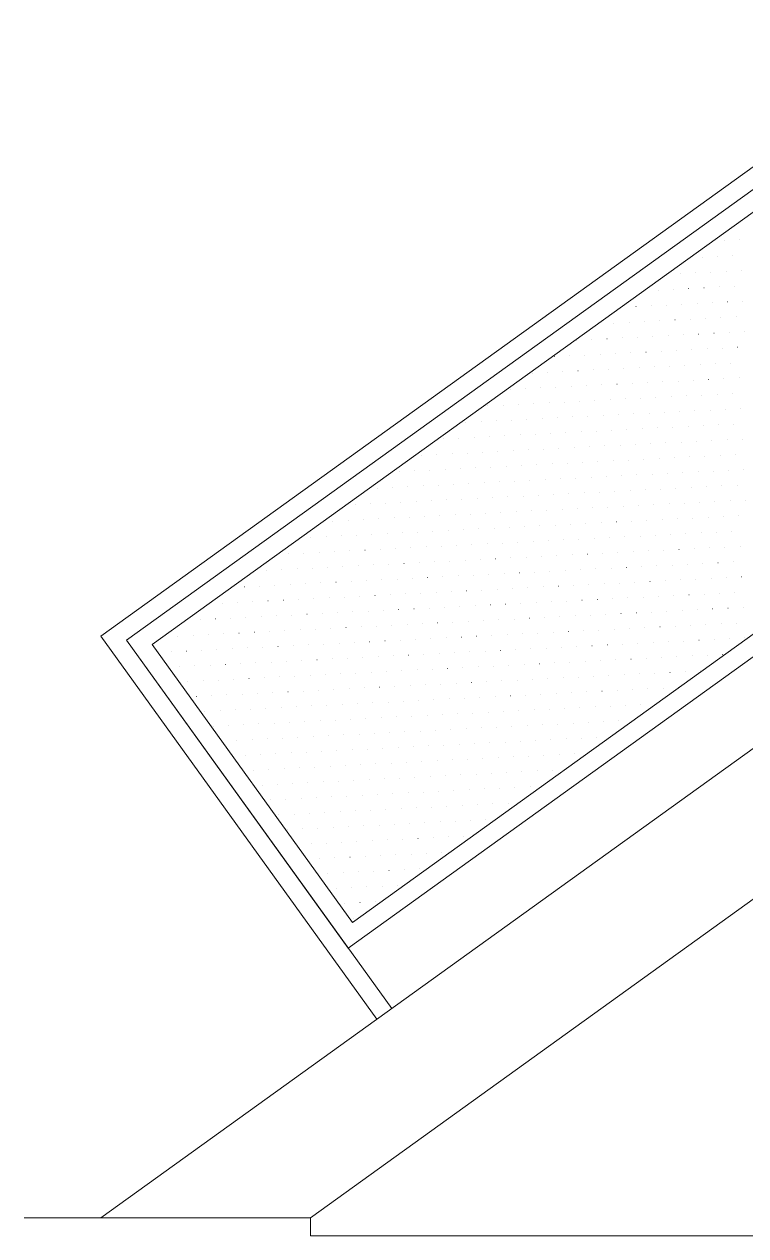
# Model space of a CAD drawing. Header units: centimetres. Extents: x -16179 to 12840, y -10704 to 3856.
# Drawn here: x 8259.9 to 8377.8, y -5198.5 to -5000.4 of the extents above; entities that cross this region are included whole.
import ezdxf

# ---------------------------------------------------------------- set-up
doc = ezdxf.new("R2010")
doc.units = ezdxf.units.CM
doc.header["$MEASUREMENT"] = 0
doc.layers.add('AA - pareti sezionate_Num_Penna__7_Num_Penna__7_Num_Penna__7_Num_Penna__7_Num_Penna__7_Num_Penna__7_Num_Penna__7_Num_Penna__7_Num_Penna__7_Num_Penna__7', color=7, linetype='Continuous', lineweight=18)
doc.layers.add('AA- arredo_Num_Penna__8_Num_Penna__8_Num_Penna__8_Num_Penna__8_Num_Penna__8_Num_Penna__8_Num_Penna__8_Num_Penna__8_Num_Penna__8_Num_Penna__8', color=8, linetype='Continuous', lineweight=18)

msp = doc.modelspace()

# ---------------------------------------------------------------- linework, layer by layer
at = {"layer": 'AA - pareti sezionate_Num_Penna__7_Num_Penna__7_Num_Penna__7_Num_Penna__7_Num_Penna__7_Num_Penna__7_Num_Penna__7_Num_Penna__7_Num_Penna__7_Num_Penna__7', "color": 7, "linetype": 'Continuous', "lineweight": 18}
for p, q in [((8306.69, -5195.55), (8259.92, -5195.55)), ((8306.69, -5195.55), (8306.69, -5198.48)), ((8306.69, -5198.48), (9575.28, -5198.48))]:
    msp.add_line(p, q, dxfattribs=at)
at = {"layer": 'AA- arredo_Num_Penna__8_Num_Penna__8_Num_Penna__8_Num_Penna__8_Num_Penna__8_Num_Penna__8_Num_Penna__8_Num_Penna__8_Num_Penna__8_Num_Penna__8', "color": 8, "linetype": 'Continuous', "lineweight": 18}
for p, q in [((8622.46, -4943.55), (8272.46, -5195.55)), ((8490.46, -4943.55), (8272.46, -5100.45)), ((8495.59, -4943.55), (8276.64, -5101.13)), ((8622.46, -4968.2), (8306.69, -5195.55)), ((8416.53, -5000.45), (8276.64, -5101.13)), ((8415.85, -5004.64), (8280.83, -5101.81)), ((8374.35, -5035.84), (8374.36, -5035.84)), ((8376.85, -5035.71), (8376.86, -5035.71)), ((8370.74, -5038.53), (8370.74, -5038.53)), ((8373.23, -5038.4), (8373.24, -5038.4)), ((8375.73, -5038.27), (8375.73, -5038.27)), ((8367.12, -5041.22), (8367.12, -5041.22)), ((8369.62, -5041.09), (8369.62, -5041.09)), ((8372.11, -5040.96), (8372.12, -5040.96)), ((8374.61, -5040.83), (8374.61, -5040.83)), ((8377.11, -5040.71), (8377.11, -5040.71)), ((8363.5, -5043.9), (8363.51, -5043.9)), ((8366, -5043.78), (8366, -5043.78)), ((8368.49, -5043.65), (8368.5, -5043.65)), ((8370.99, -5043.52), (8371, -5043.52)), ((8373.49, -5043.39), (8373.49, -5043.39)), ((8375.98, -5043.27), (8375.99, -5043.27)), ((8369.87, -5046.08), (8369.87, -5046.08)), ((8372.37, -5045.96), (8372.37, -5045.96)), ((8374.86, -5045.83), (8374.87, -5045.83)), ((8377.36, -5045.7), (8377.36, -5045.7)), ((8357.39, -5046.72), (8357.39, -5046.72)), ((8359.88, -5046.59), (8359.89, -5046.59)), ((8362.38, -5046.46), (8362.38, -5046.46)), ((8364.88, -5046.34), (8364.88, -5046.34)), ((8367.37, -5046.21), (8367.38, -5046.21)), ((8313.54, -5147.27), (8448.56, -5050.09)), ((8353.77, -5049.41), (8353.77, -5049.41)), ((8356.26, -5049.28), (8356.27, -5049.28)), ((8358.76, -5049.15), (8358.77, -5049.15)), ((8361.26, -5049.02), (8361.26, -5049.02)), ((8363.76, -5048.9), (8363.76, -5048.9)), ((8366.25, -5048.77), (8366.26, -5048.77)), ((8368.75, -5048.64), (8368.75, -5048.64)), ((8371.25, -5048.52), (8371.25, -5048.52)), ((8373.74, -5048.39), (8373.75, -5048.39)), ((8376.24, -5048.26), (8376.24, -5048.26)), ((8312.86, -5151.45), (8452.75, -5050.78)), ((8350.15, -5052.09), (8350.16, -5052.09)), ((8352.65, -5051.97), (8352.65, -5051.97)), ((8355.14, -5051.84), (8355.15, -5051.84)), ((8357.64, -5051.71), (8357.65, -5051.71)), ((8360.14, -5051.58), (8360.14, -5051.58)), ((8362.63, -5051.46), (8362.64, -5051.46)), ((8365.13, -5051.33), (8365.14, -5051.33)), ((8367.63, -5051.2), (8367.63, -5051.2)), ((8370.12, -5051.08), (8370.13, -5051.08)), ((8372.62, -5050.95), (8372.63, -5050.95)), ((8375.12, -5050.82), (8375.12, -5050.82)), ((8377.61, -5050.69), (8377.62, -5050.69)), ((8361.51, -5054.02), (8361.52, -5054.02)), ((8364.01, -5053.89), (8364.01, -5053.89)), ((8366.51, -5053.76), (8366.51, -5053.76)), ((8369, -5053.64), (8369.01, -5053.64)), ((8371.5, -5053.51), (8371.5, -5053.51)), ((8374, -5053.38), (8374, -5053.38)), ((8376.49, -5053.25), (8376.5, -5053.25)), ((8346.53, -5054.78), (8346.54, -5054.78)), ((8349.03, -5054.65), (8349.03, -5054.65)), ((8351.53, -5054.53), (8351.53, -5054.53)), ((8354.02, -5054.4), (8354.03, -5054.4)), ((8356.52, -5054.27), (8356.52, -5054.27)), ((8359.02, -5054.15), (8359.02, -5054.15)), ((8370.38, -5056.07), (8370.38, -5056.07)), ((8372.88, -5055.94), (8372.88, -5055.94)), ((8375.37, -5055.82), (8375.38, -5055.82)), ((8342.91, -5057.47), (8342.92, -5057.47)), ((8345.41, -5057.34), (8345.42, -5057.34)), ((8347.91, -5057.21), (8347.91, -5057.21)), ((8350.4, -5057.09), (8350.41, -5057.09)), ((8352.9, -5056.96), (8352.91, -5056.96)), ((8355.4, -5056.83), (8355.4, -5056.83)), ((8357.89, -5056.71), (8357.9, -5056.71)), ((8360.39, -5056.58), (8360.4, -5056.58)), ((8362.89, -5056.45), (8362.89, -5056.45)), ((8365.39, -5056.32), (8365.39, -5056.32)), ((8367.88, -5056.2), (8367.89, -5056.2)), ((8341.79, -5060.03), (8341.8, -5060.03)), ((8344.29, -5059.9), (8344.29, -5059.9)), ((8346.79, -5059.77), (8346.79, -5059.77)), ((8349.28, -5059.65), (8349.29, -5059.65)), ((8351.78, -5059.52), (8351.79, -5059.52)), ((8354.28, -5059.39), (8354.28, -5059.39)), ((8356.77, -5059.27), (8356.78, -5059.27)), ((8359.27, -5059.14), (8359.28, -5059.14)), ((8361.77, -5059.01), (8361.77, -5059.01)), ((8364.26, -5058.88), (8364.27, -5058.88)), ((8366.76, -5058.76), (8366.77, -5058.76)), ((8369.26, -5058.63), (8369.26, -5058.63)), ((8371.75, -5058.5), (8371.76, -5058.5)), ((8374.25, -5058.38), (8374.26, -5058.38)), ((8376.75, -5058.25), (8376.75, -5058.25)), ((8339.3, -5060.16), (8339.3, -5060.16)), ((8353.16, -5061.95), (8353.16, -5061.95)), ((8355.65, -5061.83), (8355.66, -5061.83)), ((8358.15, -5061.7), (8358.15, -5061.7)), ((8360.65, -5061.57), (8360.65, -5061.57)), ((8363.14, -5061.44), (8363.15, -5061.44)), ((8365.64, -5061.32), (8365.64, -5061.32)), ((8368.14, -5061.19), (8368.14, -5061.19)), ((8370.63, -5061.06), (8370.64, -5061.06)), ((8373.13, -5060.94), (8373.13, -5060.94)), ((8375.63, -5060.81), (8375.63, -5060.81)), ((8335.68, -5062.84), (8335.68, -5062.84)), ((8338.18, -5062.72), (8338.18, -5062.72)), ((8340.67, -5062.59), (8340.68, -5062.59)), ((8343.17, -5062.46), (8343.17, -5062.46)), ((8345.67, -5062.34), (8345.67, -5062.34)), ((8348.16, -5062.21), (8348.17, -5062.21)), ((8350.66, -5062.08), (8350.66, -5062.08)), ((8364.52, -5063.88), (8364.52, -5063.88)), ((8367.02, -5063.75), (8367.02, -5063.75)), ((8369.51, -5063.62), (8369.52, -5063.62)), ((8372.01, -5063.5), (8372.01, -5063.5)), ((8374.51, -5063.37), (8374.51, -5063.37)), ((8377, -5063.24), (8377.01, -5063.24)), ((8332.06, -5065.53), (8332.07, -5065.53)), ((8334.56, -5065.4), (8334.56, -5065.4)), ((8337.05, -5065.28), (8337.06, -5065.28)), ((8339.55, -5065.15), (8339.56, -5065.15)), ((8342.05, -5065.02), (8342.05, -5065.02)), ((8344.54, -5064.9), (8344.55, -5064.9)), ((8347.04, -5064.77), (8347.05, -5064.77)), ((8349.54, -5064.64), (8349.54, -5064.64)), ((8352.03, -5064.51), (8352.04, -5064.51)), ((8354.53, -5064.39), (8354.54, -5064.39)), ((8357.03, -5064.26), (8357.03, -5064.26)), ((8359.52, -5064.13), (8359.53, -5064.13)), ((8362.02, -5064.01), (8362.03, -5064.01)), ((8373.38, -5065.93), (8373.39, -5065.93)), ((8375.88, -5065.8), (8375.89, -5065.8)), ((8335.93, -5067.84), (8335.94, -5067.84)), ((8338.43, -5067.71), (8338.43, -5067.71)), ((8340.93, -5067.58), (8340.93, -5067.58)), ((8343.42, -5067.46), (8343.43, -5067.46)), ((8345.92, -5067.33), (8345.92, -5067.33)), ((8348.42, -5067.2), (8348.42, -5067.2)), ((8350.91, -5067.07), (8350.92, -5067.07)), ((8353.41, -5066.95), (8353.42, -5066.95)), ((8355.91, -5066.82), (8355.91, -5066.82)), ((8358.4, -5066.69), (8358.41, -5066.69)), ((8360.9, -5066.57), (8360.91, -5066.57)), ((8363.4, -5066.44), (8363.4, -5066.44)), ((8365.89, -5066.31), (8365.9, -5066.31)), ((8368.39, -5066.18), (8368.4, -5066.18)), ((8370.89, -5066.06), (8370.89, -5066.06)), ((8328.44, -5068.22), (8328.45, -5068.22)), ((8330.94, -5068.09), (8330.94, -5068.09)), ((8333.44, -5067.96), (8333.44, -5067.96)), ((8344.8, -5069.89), (8344.8, -5069.89)), ((8347.3, -5069.76), (8347.3, -5069.76)), ((8349.79, -5069.63), (8349.8, -5069.63)), ((8352.29, -5069.51), (8352.29, -5069.51)), ((8354.79, -5069.38), (8354.79, -5069.38)), ((8357.28, -5069.25), (8357.29, -5069.25)), ((8359.78, -5069.13), (8359.78, -5069.13)), ((8362.28, -5069), (8362.28, -5069)), ((8364.77, -5068.87), (8364.78, -5068.87)), ((8367.27, -5068.74), (8367.27, -5068.74)), ((8369.77, -5068.62), (8369.77, -5068.62)), ((8372.26, -5068.49), (8372.27, -5068.49)), ((8374.76, -5068.36), (8374.76, -5068.36)), ((8377.26, -5068.24), (8377.26, -5068.24)), ((8324.82, -5070.91), (8324.83, -5070.91)), ((8327.32, -5070.78), (8327.33, -5070.78)), ((8329.82, -5070.65), (8329.82, -5070.65)), ((8332.31, -5070.53), (8332.32, -5070.53)), ((8334.81, -5070.4), (8334.82, -5070.4)), ((8337.31, -5070.27), (8337.31, -5070.27)), ((8339.81, -5070.14), (8339.81, -5070.14)), ((8342.3, -5070.02), (8342.31, -5070.02)), ((8356.16, -5071.81), (8356.17, -5071.81)), ((8358.66, -5071.69), (8358.66, -5071.69)), ((8361.15, -5071.56), (8361.16, -5071.56)), ((8363.65, -5071.43), (8363.66, -5071.43)), ((8366.15, -5071.3), (8366.15, -5071.3)), ((8368.65, -5071.18), (8368.65, -5071.18)), ((8371.14, -5071.05), (8371.15, -5071.05)), ((8373.64, -5070.92), (8373.64, -5070.92)), ((8376.14, -5070.8), (8376.14, -5070.8)), ((8321.21, -5073.59), (8321.21, -5073.59)), ((8323.7, -5073.47), (8323.71, -5073.47)), ((8326.2, -5073.34), (8326.21, -5073.34)), ((8328.7, -5073.21), (8328.7, -5073.21)), ((8331.19, -5073.09), (8331.2, -5073.09)), ((8333.69, -5072.96), (8333.7, -5072.96)), ((8336.19, -5072.83), (8336.19, -5072.83)), ((8338.68, -5072.7), (8338.69, -5072.7)), ((8341.18, -5072.58), (8341.19, -5072.58)), ((8343.68, -5072.45), (8343.68, -5072.45)), ((8346.17, -5072.32), (8346.18, -5072.32)), ((8348.67, -5072.2), (8348.68, -5072.2)), ((8351.17, -5072.07), (8351.17, -5072.07)), ((8353.66, -5071.94), (8353.67, -5071.94)), ((8365.03, -5073.86), (8365.03, -5073.86)), ((8367.52, -5073.74), (8367.53, -5073.74)), ((8370.02, -5073.61), (8370.03, -5073.61)), ((8372.52, -5073.48), (8372.52, -5073.48)), ((8375.01, -5073.36), (8375.02, -5073.36)), ((8377.51, -5073.23), (8377.52, -5073.23)), ((8327.58, -5075.77), (8327.58, -5075.77)), ((8330.07, -5075.65), (8330.08, -5075.65)), ((8332.57, -5075.52), (8332.57, -5075.52)), ((8335.07, -5075.39), (8335.07, -5075.39)), ((8337.56, -5075.26), (8337.57, -5075.26)), ((8340.06, -5075.14), (8340.06, -5075.14)), ((8342.56, -5075.01), (8342.56, -5075.01)), ((8345.05, -5074.88), (8345.06, -5074.88)), ((8347.55, -5074.76), (8347.55, -5074.76)), ((8350.05, -5074.63), (8350.05, -5074.63)), ((8352.54, -5074.5), (8352.55, -5074.5)), ((8355.04, -5074.37), (8355.05, -5074.37)), ((8357.54, -5074.25), (8357.54, -5074.25)), ((8360.03, -5074.12), (8360.04, -5074.12)), ((8362.53, -5073.99), (8362.54, -5073.99)), ((8376.39, -5075.79), (8376.39, -5075.79)), ((8317.59, -5076.28), (8317.59, -5076.28)), ((8320.09, -5076.15), (8320.09, -5076.15)), ((8322.58, -5076.03), (8322.59, -5076.03)), ((8325.08, -5075.9), (8325.08, -5075.9)), ((8336.44, -5077.82), (8336.45, -5077.82)), ((8338.94, -5077.7), (8338.94, -5077.7)), ((8341.44, -5077.57), (8341.44, -5077.57)), ((8343.93, -5077.44), (8343.94, -5077.44)), ((8346.43, -5077.32), (8346.43, -5077.32)), ((8348.93, -5077.19), (8348.93, -5077.19)), ((8351.42, -5077.06), (8351.43, -5077.06)), ((8353.92, -5076.93), (8353.92, -5076.93)), ((8356.42, -5076.81), (8356.42, -5076.81)), ((8358.91, -5076.68), (8358.92, -5076.68)), ((8361.41, -5076.55), (8361.41, -5076.55)), ((8363.91, -5076.43), (8363.91, -5076.43)), ((8366.4, -5076.3), (8366.41, -5076.3)), ((8368.9, -5076.17), (8368.9, -5076.17)), ((8371.4, -5076.04), (8371.4, -5076.04)), ((8373.89, -5075.92), (8373.9, -5075.92)), ((8313.97, -5078.97), (8313.98, -5078.97)), ((8316.47, -5078.84), (8316.47, -5078.84)), ((8318.96, -5078.72), (8318.97, -5078.72)), ((8321.46, -5078.59), (8321.47, -5078.59)), ((8323.96, -5078.46), (8323.96, -5078.46)), ((8326.45, -5078.33), (8326.46, -5078.33)), ((8328.95, -5078.21), (8328.96, -5078.21)), ((8331.45, -5078.08), (8331.45, -5078.08)), ((8333.94, -5077.95), (8333.95, -5077.95)), ((8347.8, -5079.75), (8347.81, -5079.75)), ((8350.3, -5079.62), (8350.31, -5079.62)), ((8352.8, -5079.49), (8352.8, -5079.49)), ((8355.29, -5079.37), (8355.3, -5079.37)), ((8357.79, -5079.24), (8357.8, -5079.24)), ((8360.29, -5079.11), (8360.29, -5079.11)), ((8362.78, -5078.99), (8362.79, -5078.99)), ((8365.28, -5078.86), (8365.29, -5078.86)), ((8367.78, -5078.73), (8367.78, -5078.73)), ((8370.28, -5078.6), (8370.28, -5078.6)), ((8372.77, -5078.48), (8372.78, -5078.48)), ((8375.27, -5078.35), (8375.27, -5078.35)), ((8377.77, -5078.22), (8377.77, -5078.22)), ((8310.35, -5081.66), (8310.36, -5081.66)), ((8312.85, -5081.53), (8312.85, -5081.53)), ((8315.35, -5081.4), (8315.35, -5081.4)), ((8317.84, -5081.28), (8317.85, -5081.28)), ((8320.34, -5081.15), (8320.34, -5081.15)), ((8322.84, -5081.02), (8322.84, -5081.02)), ((8325.33, -5080.89), (8325.34, -5080.89)), ((8327.83, -5080.77), (8327.84, -5080.77)), ((8330.33, -5080.64), (8330.33, -5080.64)), ((8332.82, -5080.51), (8332.83, -5080.51)), ((8335.32, -5080.39), (8335.33, -5080.39)), ((8337.82, -5080.26), (8337.82, -5080.26)), ((8340.31, -5080.13), (8340.32, -5080.13)), ((8342.81, -5080), (8342.82, -5080)), ((8345.31, -5079.88), (8345.31, -5079.88)), ((8356.67, -5081.8), (8356.68, -5081.8)), ((8359.17, -5081.67), (8359.17, -5081.67)), ((8361.66, -5081.55), (8361.67, -5081.55)), ((8364.16, -5081.42), (8364.17, -5081.42)), ((8366.66, -5081.29), (8366.66, -5081.29)), ((8369.15, -5081.16), (8369.16, -5081.16)), ((8371.65, -5081.04), (8371.66, -5081.04)), ((8374.15, -5080.91), (8374.15, -5080.91)), ((8376.64, -5080.78), (8376.65, -5080.78)), ((8319.22, -5083.71), (8319.22, -5083.71)), ((8321.72, -5083.58), (8321.72, -5083.58)), ((8324.21, -5083.45), (8324.22, -5083.45)), ((8326.71, -5083.33), (8326.71, -5083.33)), ((8329.21, -5083.2), (8329.21, -5083.2)), ((8331.7, -5083.07), (8331.71, -5083.07)), ((8334.2, -5082.95), (8334.2, -5082.95)), ((8336.7, -5082.82), (8336.7, -5082.82)), ((8339.19, -5082.69), (8339.2, -5082.69)), ((8341.69, -5082.56), (8341.69, -5082.56)), ((8344.19, -5082.44), (8344.19, -5082.44)), ((8346.68, -5082.31), (8346.69, -5082.31)), ((8349.18, -5082.18), (8349.18, -5082.18)), ((8351.68, -5082.05), (8351.68, -5082.05)), ((8354.17, -5081.93), (8354.18, -5081.93)), ((8368.03, -5083.72), (8368.04, -5083.72)), ((8370.53, -5083.6), (8370.53, -5083.6)), ((8373.03, -5083.47), (8373.03, -5083.47)), ((8375.52, -5083.34), (8375.53, -5083.34)), ((8306.74, -5084.34), (8306.74, -5084.34)), ((8309.23, -5084.22), (8309.24, -5084.22)), ((8311.73, -5084.09), (8311.73, -5084.09)), ((8314.23, -5083.96), (8314.23, -5083.96)), ((8316.72, -5083.84), (8316.73, -5083.84)), ((8328.08, -5085.76), (8328.09, -5085.76)), ((8330.58, -5085.63), (8330.59, -5085.63)), ((8333.08, -5085.51), (8333.08, -5085.51)), ((8335.57, -5085.38), (8335.58, -5085.38)), ((8338.07, -5085.25), (8338.08, -5085.25)), ((8340.57, -5085.12), (8340.57, -5085.12)), ((8343.07, -5085), (8343.07, -5085)), ((8345.56, -5084.87), (8345.57, -5084.87)), ((8348.06, -5084.74), (8348.06, -5084.74)), ((8350.56, -5084.62), (8350.56, -5084.62)), ((8353.05, -5084.49), (8353.06, -5084.49)), ((8355.55, -5084.36), (8355.55, -5084.36)), ((8358.05, -5084.23), (8358.05, -5084.23)), ((8360.54, -5084.11), (8360.55, -5084.11)), ((8363.04, -5083.98), (8363.04, -5083.98)), ((8365.54, -5083.85), (8365.54, -5083.85)), ((8376.9, -5085.78), (8376.9, -5085.78)), ((8303.12, -5087.03), (8303.12, -5087.03)), ((8305.61, -5086.91), (8305.62, -5086.91)), ((8308.11, -5086.78), (8308.12, -5086.78)), ((8310.61, -5086.65), (8310.61, -5086.65)), ((8313.1, -5086.52), (8313.11, -5086.52)), ((8315.6, -5086.4), (8315.61, -5086.4)), ((8318.1, -5086.27), (8318.1, -5086.27)), ((8320.59, -5086.14), (8320.6, -5086.14)), ((8323.09, -5086.01), (8323.1, -5086.01)), ((8325.59, -5085.89), (8325.59, -5085.89)), ((8339.45, -5087.68), (8339.45, -5087.68)), ((8341.94, -5087.56), (8341.95, -5087.56)), ((8344.44, -5087.43), (8344.45, -5087.43)), ((8346.94, -5087.3), (8346.94, -5087.3)), ((8349.43, -5087.18), (8349.44, -5087.18)), ((8351.93, -5087.05), (8351.94, -5087.05)), ((8354.43, -5086.92), (8354.43, -5086.92)), ((8356.92, -5086.79), (8356.93, -5086.79)), ((8359.42, -5086.67), (8359.43, -5086.67)), ((8361.92, -5086.54), (8361.92, -5086.54)), ((8364.41, -5086.41), (8364.42, -5086.41)), ((8366.91, -5086.29), (8366.92, -5086.29)), ((8369.41, -5086.16), (8369.41, -5086.16)), ((8371.91, -5086.03), (8371.91, -5086.03)), ((8374.4, -5085.9), (8374.41, -5085.9)), ((8299.5, -5089.72), (8299.5, -5089.72)), ((8302, -5089.59), (8302, -5089.59)), ((8304.49, -5089.47), (8304.5, -5089.47)), ((8306.99, -5089.34), (8306.99, -5089.34)), ((8309.49, -5089.21), (8309.49, -5089.21)), ((8311.98, -5089.08), (8311.99, -5089.08)), ((8314.48, -5088.96), (8314.48, -5088.96)), ((8316.98, -5088.83), (8316.98, -5088.83)), ((8319.47, -5088.7), (8319.48, -5088.7)), ((8321.97, -5088.58), (8321.98, -5088.58)), ((8324.47, -5088.45), (8324.47, -5088.45)), ((8326.96, -5088.32), (8326.97, -5088.32)), ((8329.46, -5088.19), (8329.47, -5088.19)), ((8331.96, -5088.07), (8331.96, -5088.07)), ((8334.45, -5087.94), (8334.46, -5087.94)), ((8336.95, -5087.81), (8336.96, -5087.81)), ((8348.31, -5089.74), (8348.32, -5089.74)), ((8350.81, -5089.61), (8350.82, -5089.61)), ((8353.31, -5089.48), (8353.31, -5089.48)), ((8355.8, -5089.35), (8355.81, -5089.35)), ((8358.3, -5089.23), (8358.31, -5089.23)), ((8360.8, -5089.1), (8360.8, -5089.1)), ((8363.29, -5088.97), (8363.3, -5088.97)), ((8365.79, -5088.85), (8365.8, -5088.85)), ((8368.29, -5088.72), (8368.29, -5088.72)), ((8370.78, -5088.59), (8370.79, -5088.59)), ((8373.28, -5088.46), (8373.29, -5088.46)), ((8375.78, -5088.34), (8375.78, -5088.34)), ((8310.86, -5091.64), (8310.87, -5091.64)), ((8313.36, -5091.52), (8313.36, -5091.52)), ((8315.86, -5091.39), (8315.86, -5091.39)), ((8318.35, -5091.26), (8318.36, -5091.26)), ((8320.85, -5091.14), (8320.85, -5091.14)), ((8323.35, -5091.01), (8323.35, -5091.01)), ((8325.84, -5090.88), (8325.85, -5090.88)), ((8328.34, -5090.75), (8328.34, -5090.75)), ((8330.84, -5090.63), (8330.84, -5090.63)), ((8333.33, -5090.5), (8333.34, -5090.5)), ((8335.83, -5090.37), (8335.83, -5090.37)), ((8338.33, -5090.24), (8338.33, -5090.24)), ((8340.82, -5090.12), (8340.83, -5090.12)), ((8343.32, -5089.99), (8343.32, -5089.99)), ((8345.82, -5089.86), (8345.82, -5089.86)), ((8359.68, -5091.66), (8359.68, -5091.66)), ((8362.17, -5091.53), (8362.18, -5091.53)), ((8364.67, -5091.41), (8364.67, -5091.41)), ((8367.17, -5091.28), (8367.17, -5091.28)), ((8369.66, -5091.15), (8369.67, -5091.15)), ((8372.16, -5091.02), (8372.16, -5091.02)), ((8374.66, -5090.9), (8374.66, -5090.9)), ((8377.15, -5090.77), (8377.16, -5090.77)), ((8295.88, -5092.41), (8295.89, -5092.41)), ((8298.38, -5092.28), (8298.38, -5092.28)), ((8300.87, -5092.15), (8300.88, -5092.15)), ((8303.37, -5092.03), (8303.38, -5092.03)), ((8305.87, -5091.9), (8305.87, -5091.9)), ((8308.37, -5091.77), (8308.37, -5091.77)), ((8319.73, -5093.7), (8319.73, -5093.7)), ((8322.22, -5093.57), (8322.23, -5093.57)), ((8324.72, -5093.44), (8324.73, -5093.44)), ((8327.22, -5093.31), (8327.22, -5093.31)), ((8329.71, -5093.19), (8329.72, -5093.19)), ((8332.21, -5093.06), (8332.22, -5093.06)), ((8334.71, -5092.93), (8334.71, -5092.93)), ((8337.21, -5092.81), (8337.21, -5092.81)), ((8339.7, -5092.68), (8339.71, -5092.68)), ((8342.2, -5092.55), (8342.2, -5092.55)), ((8344.7, -5092.42), (8344.7, -5092.42)), ((8347.19, -5092.3), (8347.2, -5092.3)), ((8349.69, -5092.17), (8349.69, -5092.17)), ((8352.19, -5092.04), (8352.19, -5092.04)), ((8354.68, -5091.91), (8354.69, -5091.91)), ((8357.18, -5091.79), (8357.18, -5091.79)), ((8371.04, -5093.58), (8371.04, -5093.58)), ((8373.54, -5093.46), (8373.54, -5093.46)), ((8376.03, -5093.33), (8376.04, -5093.33)), ((8292.26, -5095.1), (8292.27, -5095.1)), ((8294.76, -5094.97), (8294.77, -5094.97)), ((8297.26, -5094.84), (8297.26, -5094.84)), ((8299.75, -5094.71), (8299.76, -5094.71)), ((8302.25, -5094.59), (8302.26, -5094.59)), ((8304.75, -5094.46), (8304.75, -5094.46)), ((8307.24, -5094.33), (8307.25, -5094.33)), ((8309.74, -5094.2), (8309.75, -5094.2)), ((8312.24, -5094.08), (8312.24, -5094.08)), ((8314.73, -5093.95), (8314.74, -5093.95)), ((8317.23, -5093.82), (8317.24, -5093.82)), ((8331.09, -5095.62), (8331.1, -5095.62)), ((8333.59, -5095.49), (8333.59, -5095.49)), ((8336.08, -5095.37), (8336.09, -5095.37)), ((8338.58, -5095.24), (8338.59, -5095.24)), ((8341.08, -5095.11), (8341.08, -5095.11)), ((8343.57, -5094.98), (8343.58, -5094.98)), ((8346.07, -5094.86), (8346.08, -5094.86)), ((8348.57, -5094.73), (8348.57, -5094.73)), ((8351.06, -5094.6), (8351.07, -5094.6)), ((8353.56, -5094.48), (8353.57, -5094.48)), ((8356.06, -5094.35), (8356.06, -5094.35)), ((8358.55, -5094.22), (8358.56, -5094.22)), ((8361.05, -5094.09), (8361.06, -5094.09)), ((8363.55, -5093.97), (8363.55, -5093.97)), ((8366.05, -5093.84), (8366.05, -5093.84)), ((8368.54, -5093.71), (8368.55, -5093.71)), ((8291.14, -5097.66), (8291.15, -5097.66)), ((8293.64, -5097.53), (8293.64, -5097.53)), ((8296.14, -5097.4), (8296.14, -5097.4)), ((8298.63, -5097.27), (8298.64, -5097.27)), ((8301.13, -5097.15), (8301.13, -5097.15)), ((8303.63, -5097.02), (8303.63, -5097.02)), ((8306.12, -5096.89), (8306.13, -5096.89)), ((8308.62, -5096.77), (8308.62, -5096.77)), ((8311.12, -5096.64), (8311.12, -5096.64)), ((8313.61, -5096.51), (8313.62, -5096.51)), ((8316.11, -5096.38), (8316.11, -5096.38)), ((8318.61, -5096.26), (8318.61, -5096.26)), ((8321.1, -5096.13), (8321.11, -5096.13)), ((8323.6, -5096), (8323.61, -5096)), ((8326.1, -5095.87), (8326.1, -5095.87)), ((8328.59, -5095.75), (8328.6, -5095.75)), ((8342.45, -5097.54), (8342.46, -5097.54)), ((8344.95, -5097.42), (8344.95, -5097.42)), ((8347.45, -5097.29), (8347.45, -5097.29)), ((8349.94, -5097.16), (8349.95, -5097.16)), ((8352.44, -5097.04), (8352.45, -5097.04)), ((8354.94, -5096.91), (8354.94, -5096.91)), ((8357.43, -5096.78), (8357.44, -5096.78)), ((8359.93, -5096.65), (8359.94, -5096.65)), ((8362.43, -5096.53), (8362.43, -5096.53)), ((8364.92, -5096.4), (8364.93, -5096.4)), ((8367.42, -5096.27), (8367.43, -5096.27)), ((8369.92, -5096.15), (8369.92, -5096.15)), ((8372.41, -5096.02), (8372.42, -5096.02)), ((8374.91, -5095.89), (8374.92, -5095.89)), ((8377.41, -5095.76), (8377.41, -5095.76)), ((8288.65, -5097.78), (8288.65, -5097.78)), ((8302.5, -5099.58), (8302.51, -5099.58)), ((8305, -5099.45), (8305.01, -5099.45)), ((8307.5, -5099.33), (8307.5, -5099.33)), ((8310, -5099.2), (8310, -5099.2)), ((8312.49, -5099.07), (8312.5, -5099.07)), ((8314.99, -5098.94), (8314.99, -5098.94)), ((8317.49, -5098.82), (8317.49, -5098.82)), ((8319.98, -5098.69), (8319.99, -5098.69)), ((8322.48, -5098.56), (8322.48, -5098.56)), ((8324.98, -5098.43), (8324.98, -5098.43)), ((8327.47, -5098.31), (8327.48, -5098.31)), ((8329.97, -5098.18), (8329.97, -5098.18)), ((8332.47, -5098.05), (8332.47, -5098.05)), ((8334.96, -5097.93), (8334.97, -5097.93)), ((8337.46, -5097.8), (8337.46, -5097.8)), ((8339.96, -5097.67), (8339.96, -5097.67)), ((8351.32, -5099.6), (8351.32, -5099.6)), ((8353.82, -5099.47), (8353.82, -5099.47)), ((8356.31, -5099.34), (8356.32, -5099.34)), ((8358.81, -5099.21), (8358.81, -5099.21)), ((8361.31, -5099.09), (8361.31, -5099.09)), ((8363.8, -5098.96), (8363.81, -5098.96)), ((8366.3, -5098.83), (8366.3, -5098.83)), ((8368.8, -5098.71), (8368.8, -5098.71)), ((8371.29, -5098.58), (8371.3, -5098.58)), ((8373.79, -5098.45), (8373.79, -5098.45)), ((8376.29, -5098.32), (8376.29, -5098.32)), ((8272.46, -5100.45), (8317.54, -5163.09)), ((8276.64, -5101.13), (8319.98, -5161.34)), ((8276.64, -5101.13), (8312.86, -5151.45)), ((8282.53, -5100.6), (8282.54, -5100.6)), ((8285.03, -5100.47), (8285.03, -5100.47)), ((8287.52, -5100.34), (8287.53, -5100.34)), ((8290.02, -5100.22), (8290.03, -5100.22)), ((8292.52, -5100.09), (8292.52, -5100.09)), ((8295.01, -5099.96), (8295.02, -5099.96)), ((8297.51, -5099.83), (8297.52, -5099.83)), ((8300.01, -5099.71), (8300.01, -5099.71)), ((8311.37, -5101.63), (8311.38, -5101.63)), ((8313.87, -5101.5), (8313.87, -5101.5)), ((8316.36, -5101.38), (8316.37, -5101.38)), ((8318.86, -5101.25), (8318.87, -5101.25)), ((8321.36, -5101.12), (8321.36, -5101.12)), ((8323.85, -5101), (8323.86, -5101)), ((8326.35, -5100.87), (8326.36, -5100.87)), ((8328.85, -5100.74), (8328.85, -5100.74)), ((8331.34, -5100.61), (8331.35, -5100.61)), ((8333.84, -5100.49), (8333.85, -5100.49)), ((8336.34, -5100.36), (8336.34, -5100.36)), ((8338.84, -5100.23), (8338.84, -5100.23)), ((8341.33, -5100.1), (8341.34, -5100.1)), ((8343.83, -5099.98), (8343.83, -5099.98)), ((8346.33, -5099.85), (8346.33, -5099.85)), ((8348.82, -5099.72), (8348.83, -5099.72)), ((8362.68, -5101.52), (8362.69, -5101.52)), ((8365.18, -5101.39), (8365.18, -5101.39)), ((8367.68, -5101.27), (8367.68, -5101.27)), ((8370.17, -5101.14), (8370.18, -5101.14)), ((8372.67, -5101.01), (8372.67, -5101.01)), ((8375.17, -5100.88), (8375.17, -5100.88)), ((8377.66, -5100.76), (8377.67, -5100.76)), ((8280.83, -5101.81), (8313.54, -5147.27)), ((8283.91, -5103.03), (8283.91, -5103.03)), ((8286.4, -5102.9), (8286.41, -5102.9)), ((8288.9, -5102.78), (8288.9, -5102.78)), ((8291.4, -5102.65), (8291.4, -5102.65)), ((8293.89, -5102.52), (8293.9, -5102.52)), ((8296.39, -5102.39), (8296.4, -5102.39)), ((8298.89, -5102.27), (8298.89, -5102.27)), ((8301.38, -5102.14), (8301.39, -5102.14)), ((8303.88, -5102.01), (8303.89, -5102.01)), ((8306.38, -5101.89), (8306.38, -5101.89)), ((8308.87, -5101.76), (8308.88, -5101.76)), ((8322.73, -5103.56), (8322.74, -5103.56)), ((8325.23, -5103.43), (8325.24, -5103.43)), ((8327.73, -5103.3), (8327.73, -5103.3)), ((8330.22, -5103.17), (8330.23, -5103.17)), ((8332.72, -5103.05), (8332.73, -5103.05)), ((8335.22, -5102.92), (8335.22, -5102.92)), ((8337.71, -5102.79), (8337.72, -5102.79)), ((8340.21, -5102.67), (8340.22, -5102.67)), ((8342.71, -5102.54), (8342.71, -5102.54)), ((8345.2, -5102.41), (8345.21, -5102.41)), ((8347.7, -5102.28), (8347.71, -5102.28)), ((8350.2, -5102.16), (8350.2, -5102.16)), ((8352.69, -5102.03), (8352.7, -5102.03)), ((8355.19, -5101.9), (8355.2, -5101.9)), ((8357.69, -5101.77), (8357.69, -5101.77)), ((8360.18, -5101.65), (8360.19, -5101.65)), ((8371.55, -5103.57), (8371.55, -5103.57)), ((8374.04, -5103.44), (8374.05, -5103.44)), ((8285.28, -5105.46), (8285.29, -5105.46)), ((8287.78, -5105.34), (8287.78, -5105.34)), ((8290.28, -5105.21), (8290.28, -5105.21)), ((8292.77, -5105.08), (8292.78, -5105.08)), ((8295.27, -5104.96), (8295.27, -5104.96)), ((8297.77, -5104.83), (8297.77, -5104.83)), ((8300.26, -5104.7), (8300.27, -5104.7)), ((8302.76, -5104.57), (8302.76, -5104.57)), ((8305.26, -5104.45), (8305.26, -5104.45)), ((8307.75, -5104.32), (8307.76, -5104.32)), ((8310.25, -5104.19), (8310.25, -5104.19)), ((8312.75, -5104.06), (8312.75, -5104.06)), ((8315.24, -5103.94), (8315.25, -5103.94)), ((8317.74, -5103.81), (8317.74, -5103.81)), ((8320.24, -5103.68), (8320.24, -5103.68)), ((8334.1, -5105.48), (8334.1, -5105.48)), ((8336.59, -5105.35), (8336.6, -5105.35)), ((8339.09, -5105.23), (8339.09, -5105.23)), ((8341.59, -5105.1), (8341.59, -5105.1)), ((8344.08, -5104.97), (8344.09, -5104.97)), ((8346.58, -5104.84), (8346.58, -5104.84)), ((8349.08, -5104.72), (8349.08, -5104.72)), ((8351.57, -5104.59), (8351.58, -5104.59)), ((8354.07, -5104.46), (8354.08, -5104.46)), ((8356.57, -5104.33), (8356.57, -5104.33)), ((8359.06, -5104.21), (8359.07, -5104.21)), ((8361.56, -5104.08), (8361.57, -5104.08)), ((8364.06, -5103.95), (8364.06, -5103.95)), ((8366.55, -5103.83), (8366.56, -5103.83)), ((8369.05, -5103.7), (8369.06, -5103.7)), ((8294.15, -5107.52), (8294.15, -5107.52)), ((8296.64, -5107.39), (8296.65, -5107.39)), ((8299.14, -5107.26), (8299.15, -5107.26)), ((8301.64, -5107.13), (8301.64, -5107.13)), ((8304.13, -5107.01), (8304.14, -5107.01)), ((8306.63, -5106.88), (8306.64, -5106.88)), ((8309.13, -5106.75), (8309.13, -5106.75)), ((8311.63, -5106.62), (8311.63, -5106.62)), ((8314.12, -5106.5), (8314.13, -5106.5)), ((8316.62, -5106.37), (8316.62, -5106.37)), ((8319.12, -5106.24), (8319.12, -5106.24)), ((8321.61, -5106.12), (8321.62, -5106.12)), ((8324.11, -5105.99), (8324.11, -5105.99)), ((8326.61, -5105.86), (8326.61, -5105.86)), ((8329.1, -5105.73), (8329.11, -5105.73)), ((8331.6, -5105.61), (8331.6, -5105.61)), ((8342.96, -5107.53), (8342.97, -5107.53)), ((8345.46, -5107.4), (8345.46, -5107.4)), ((8347.96, -5107.28), (8347.96, -5107.28)), ((8350.45, -5107.15), (8350.46, -5107.15)), ((8352.95, -5107.02), (8352.95, -5107.02)), ((8355.45, -5106.9), (8355.45, -5106.9)), ((8357.94, -5106.77), (8357.95, -5106.77)), ((8360.44, -5106.64), (8360.44, -5106.64)), ((8362.94, -5106.51), (8362.94, -5106.51)), ((8365.43, -5106.39), (8365.44, -5106.39)), ((8367.93, -5106.26), (8367.93, -5106.26)), ((8370.43, -5106.13), (8370.43, -5106.13)), ((8286.66, -5107.9), (8286.66, -5107.9)), ((8289.15, -5107.77), (8289.16, -5107.77)), ((8291.65, -5107.64), (8291.66, -5107.64)), ((8305.51, -5109.44), (8305.52, -5109.44)), ((8308.01, -5109.31), (8308.01, -5109.31)), ((8310.5, -5109.19), (8310.51, -5109.19)), ((8313, -5109.06), (8313.01, -5109.06)), ((8315.5, -5108.93), (8315.5, -5108.93)), ((8317.99, -5108.8), (8318, -5108.8)), ((8320.49, -5108.68), (8320.5, -5108.68)), ((8322.99, -5108.55), (8322.99, -5108.55)), ((8325.48, -5108.42), (8325.49, -5108.42)), ((8327.98, -5108.29), (8327.99, -5108.29)), ((8330.48, -5108.17), (8330.48, -5108.17)), ((8332.97, -5108.04), (8332.98, -5108.04)), ((8335.47, -5107.91), (8335.48, -5107.91)), ((8337.97, -5107.79), (8337.97, -5107.79)), ((8340.47, -5107.66), (8340.47, -5107.66)), ((8354.32, -5109.46), (8354.33, -5109.46)), ((8356.82, -5109.33), (8356.83, -5109.33)), ((8359.32, -5109.2), (8359.32, -5109.2)), ((8361.81, -5109.07), (8361.82, -5109.07)), ((8364.31, -5108.95), (8364.32, -5108.95)), ((8366.81, -5108.82), (8366.81, -5108.82)), ((8288.03, -5110.33), (8288.04, -5110.33)), ((8290.53, -5110.2), (8290.53, -5110.2)), ((8293.03, -5110.08), (8293.03, -5110.08)), ((8295.52, -5109.95), (8295.53, -5109.95)), ((8298.02, -5109.82), (8298.03, -5109.82)), ((8300.52, -5109.69), (8300.52, -5109.69)), ((8303.01, -5109.57), (8303.02, -5109.57)), ((8314.38, -5111.49), (8314.38, -5111.49)), ((8316.87, -5111.36), (8316.88, -5111.36)), ((8319.37, -5111.24), (8319.37, -5111.24)), ((8321.87, -5111.11), (8321.87, -5111.11)), ((8324.36, -5110.98), (8324.37, -5110.98)), ((8326.86, -5110.86), (8326.87, -5110.86)), ((8329.36, -5110.73), (8329.36, -5110.73)), ((8331.85, -5110.6), (8331.86, -5110.6)), ((8334.35, -5110.47), (8334.36, -5110.47)), ((8336.85, -5110.35), (8336.85, -5110.35)), ((8339.34, -5110.22), (8339.35, -5110.22)), ((8341.84, -5110.09), (8341.85, -5110.09)), ((8344.34, -5109.96), (8344.34, -5109.96)), ((8346.83, -5109.84), (8346.84, -5109.84)), ((8349.33, -5109.71), (8349.34, -5109.71)), ((8351.83, -5109.58), (8351.83, -5109.58)), ((8363.19, -5111.51), (8363.2, -5111.51)), ((8289.41, -5112.76), (8289.41, -5112.76)), ((8291.91, -5112.64), (8291.91, -5112.64)), ((8294.4, -5112.51), (8294.41, -5112.51)), ((8296.9, -5112.38), (8296.9, -5112.38)), ((8299.4, -5112.25), (8299.4, -5112.25)), ((8301.89, -5112.13), (8301.9, -5112.13)), ((8304.39, -5112), (8304.39, -5112)), ((8306.89, -5111.87), (8306.89, -5111.87)), ((8309.38, -5111.75), (8309.39, -5111.75)), ((8311.88, -5111.62), (8311.88, -5111.62)), ((8325.74, -5113.42), (8325.74, -5113.42)), ((8328.24, -5113.29), (8328.24, -5113.29)), ((8330.73, -5113.16), (8330.74, -5113.16)), ((8333.23, -5113.03), (8333.23, -5113.03)), ((8335.73, -5112.91), (8335.73, -5112.91)), ((8338.22, -5112.78), (8338.23, -5112.78)), ((8340.72, -5112.65), (8340.72, -5112.65)), ((8343.22, -5112.52), (8343.22, -5112.52)), ((8345.71, -5112.4), (8345.72, -5112.4)), ((8348.21, -5112.27), (8348.21, -5112.27)), ((8350.71, -5112.14), (8350.71, -5112.14)), ((8353.2, -5112.02), (8353.21, -5112.02)), ((8355.7, -5111.89), (8355.71, -5111.89)), ((8358.2, -5111.76), (8358.2, -5111.76)), ((8360.69, -5111.63), (8360.7, -5111.63)), ((8290.78, -5115.2), (8290.79, -5115.2)), ((8293.28, -5115.07), (8293.29, -5115.07)), ((8295.78, -5114.94), (8295.78, -5114.94)), ((8298.27, -5114.81), (8298.28, -5114.81)), ((8300.77, -5114.69), (8300.78, -5114.69)), ((8303.27, -5114.56), (8303.27, -5114.56)), ((8305.76, -5114.43), (8305.77, -5114.43)), ((8308.26, -5114.31), (8308.27, -5114.31)), ((8310.76, -5114.18), (8310.76, -5114.18)), ((8313.26, -5114.05), (8313.26, -5114.05)), ((8315.75, -5113.92), (8315.76, -5113.92)), ((8318.25, -5113.8), (8318.25, -5113.8)), ((8320.75, -5113.67), (8320.75, -5113.67)), ((8323.24, -5113.54), (8323.25, -5113.54)), ((8334.6, -5115.47), (8334.61, -5115.47)), ((8337.1, -5115.34), (8337.11, -5115.34)), ((8339.6, -5115.21), (8339.6, -5115.21)), ((8342.1, -5115.09), (8342.1, -5115.09)), ((8344.59, -5114.96), (8344.6, -5114.96)), ((8347.09, -5114.83), (8347.09, -5114.83)), ((8349.59, -5114.7), (8349.59, -5114.7)), ((8352.08, -5114.58), (8352.09, -5114.58)), ((8354.58, -5114.45), (8354.58, -5114.45)), ((8357.08, -5114.32), (8357.08, -5114.32)), ((8297.15, -5117.38), (8297.16, -5117.38)), ((8299.65, -5117.25), (8299.66, -5117.25)), ((8302.15, -5117.12), (8302.15, -5117.12)), ((8304.64, -5116.99), (8304.65, -5116.99)), ((8307.14, -5116.87), (8307.15, -5116.87)), ((8309.64, -5116.74), (8309.64, -5116.74)), ((8312.13, -5116.61), (8312.14, -5116.61)), ((8314.63, -5116.48), (8314.64, -5116.48)), ((8317.13, -5116.36), (8317.13, -5116.36)), ((8319.62, -5116.23), (8319.63, -5116.23)), ((8322.12, -5116.1), (8322.13, -5116.1)), ((8324.62, -5115.98), (8324.62, -5115.98)), ((8327.11, -5115.85), (8327.12, -5115.85)), ((8329.61, -5115.72), (8329.62, -5115.72)), ((8332.11, -5115.59), (8332.11, -5115.59)), ((8345.97, -5117.39), (8345.97, -5117.39)), ((8348.46, -5117.26), (8348.47, -5117.26)), ((8350.96, -5117.14), (8350.97, -5117.14)), ((8353.46, -5117.01), (8353.46, -5117.01)), ((8294.66, -5117.5), (8294.66, -5117.5)), ((8306.02, -5119.43), (8306.02, -5119.43)), ((8308.52, -5119.3), (8308.52, -5119.3)), ((8311.01, -5119.17), (8311.02, -5119.17)), ((8313.51, -5119.05), (8313.51, -5119.05)), ((8316.01, -5118.92), (8316.01, -5118.92)), ((8318.5, -5118.79), (8318.51, -5118.79)), ((8321, -5118.66), (8321, -5118.66)), ((8323.5, -5118.54), (8323.5, -5118.54)), ((8325.99, -5118.41), (8326, -5118.41)), ((8328.49, -5118.28), (8328.5, -5118.28)), ((8330.99, -5118.15), (8330.99, -5118.15)), ((8333.48, -5118.03), (8333.49, -5118.03)), ((8335.98, -5117.9), (8335.99, -5117.9)), ((8338.48, -5117.77), (8338.48, -5117.77)), ((8340.97, -5117.65), (8340.98, -5117.65)), ((8343.47, -5117.52), (8343.48, -5117.52)), ((8296.03, -5119.94), (8296.04, -5119.94)), ((8298.53, -5119.81), (8298.53, -5119.81)), ((8301.03, -5119.68), (8301.03, -5119.68)), ((8303.52, -5119.55), (8303.53, -5119.55)), ((8317.38, -5121.35), (8317.39, -5121.35)), ((8319.88, -5121.22), (8319.88, -5121.22)), ((8322.38, -5121.1), (8322.38, -5121.1)), ((8324.87, -5120.97), (8324.88, -5120.97)), ((8327.37, -5120.84), (8327.37, -5120.84)), ((8329.87, -5120.71), (8329.87, -5120.71)), ((8332.36, -5120.59), (8332.37, -5120.59)), ((8334.86, -5120.46), (8334.86, -5120.46)), ((8337.36, -5120.33), (8337.36, -5120.33)), ((8339.85, -5120.21), (8339.86, -5120.21)), ((8342.35, -5120.08), (8342.35, -5120.08)), ((8344.85, -5119.95), (8344.85, -5119.95)), ((8347.34, -5119.82), (8347.35, -5119.82)), ((8349.84, -5119.7), (8349.84, -5119.7)), ((8297.41, -5122.37), (8297.41, -5122.37)), ((8299.9, -5122.24), (8299.91, -5122.24)), ((8302.4, -5122.11), (8302.41, -5122.11)), ((8304.9, -5121.99), (8304.9, -5121.99)), ((8307.39, -5121.86), (8307.4, -5121.86)), ((8309.89, -5121.73), (8309.9, -5121.73)), ((8312.39, -5121.61), (8312.39, -5121.61)), ((8314.89, -5121.48), (8314.89, -5121.48)), ((8326.25, -5123.4), (8326.25, -5123.4)), ((8328.74, -5123.28), (8328.75, -5123.28)), ((8331.24, -5123.15), (8331.25, -5123.15)), ((8333.74, -5123.02), (8333.74, -5123.02)), ((8336.23, -5122.89), (8336.24, -5122.89)), ((8338.73, -5122.77), (8338.74, -5122.77)), ((8341.23, -5122.64), (8341.23, -5122.64)), ((8343.73, -5122.51), (8343.73, -5122.51)), ((8346.22, -5122.38), (8346.23, -5122.38)), ((8298.78, -5124.8), (8298.79, -5124.8)), ((8301.28, -5124.67), (8301.29, -5124.67)), ((8303.78, -5124.55), (8303.78, -5124.55)), ((8306.27, -5124.42), (8306.28, -5124.42)), ((8308.77, -5124.29), (8308.78, -5124.29)), ((8311.27, -5124.17), (8311.27, -5124.17)), ((8313.76, -5124.04), (8313.77, -5124.04)), ((8316.26, -5123.91), (8316.27, -5123.91)), ((8318.76, -5123.78), (8318.76, -5123.78)), ((8321.25, -5123.66), (8321.26, -5123.66)), ((8323.75, -5123.53), (8323.76, -5123.53)), ((8337.61, -5125.33), (8337.62, -5125.33)), ((8340.11, -5125.2), (8340.11, -5125.2)), ((8342.6, -5125.07), (8342.61, -5125.07)), ((8300.16, -5127.24), (8300.16, -5127.24)), ((8302.66, -5127.11), (8302.66, -5127.11)), ((8305.15, -5126.98), (8305.16, -5126.98)), ((8307.65, -5126.85), (8307.65, -5126.85)), ((8310.15, -5126.73), (8310.15, -5126.73)), ((8312.64, -5126.6), (8312.65, -5126.6)), ((8315.14, -5126.47), (8315.14, -5126.47)), ((8317.64, -5126.34), (8317.64, -5126.34)), ((8320.13, -5126.22), (8320.14, -5126.22)), ((8322.63, -5126.09), (8322.63, -5126.09)), ((8325.13, -5125.96), (8325.13, -5125.96)), ((8327.62, -5125.84), (8327.63, -5125.84)), ((8330.12, -5125.71), (8330.13, -5125.71)), ((8332.62, -5125.58), (8332.62, -5125.58)), ((8335.11, -5125.45), (8335.12, -5125.45)), ((8309.02, -5129.29), (8309.03, -5129.29)), ((8311.52, -5129.16), (8311.53, -5129.16)), ((8314.02, -5129.03), (8314.02, -5129.03)), ((8316.52, -5128.9), (8316.52, -5128.9)), ((8319.01, -5128.78), (8319.02, -5128.78)), ((8321.51, -5128.65), (8321.51, -5128.65)), ((8324.01, -5128.52), (8324.01, -5128.52)), ((8326.5, -5128.4), (8326.51, -5128.4)), ((8329, -5128.27), (8329, -5128.27)), ((8331.5, -5128.14), (8331.5, -5128.14)), ((8333.99, -5128.01), (8334, -5128.01)), ((8336.49, -5127.89), (8336.49, -5127.89)), ((8338.99, -5127.76), (8338.99, -5127.76)), ((8301.53, -5129.67), (8301.54, -5129.67)), ((8304.03, -5129.54), (8304.04, -5129.54)), ((8306.53, -5129.41), (8306.53, -5129.41)), ((8317.89, -5131.34), (8317.9, -5131.34)), ((8320.39, -5131.21), (8320.39, -5131.21)), ((8322.88, -5131.08), (8322.89, -5131.08)), ((8325.38, -5130.96), (8325.39, -5130.96)), ((8327.88, -5130.83), (8327.88, -5130.83)), ((8330.37, -5130.7), (8330.38, -5130.7)), ((8332.87, -5130.57), (8332.88, -5130.57)), ((8335.37, -5130.45), (8335.37, -5130.45)), ((8302.91, -5132.1), (8302.92, -5132.1)), ((8305.41, -5131.97), (8305.41, -5131.97)), ((8307.9, -5131.85), (8307.91, -5131.85)), ((8310.4, -5131.72), (8310.41, -5131.72)), ((8312.9, -5131.59), (8312.9, -5131.59)), ((8315.39, -5131.47), (8315.4, -5131.47)), ((8329.25, -5133.26), (8329.26, -5133.26)), ((8331.75, -5133.14), (8331.76, -5133.14)), ((8306.78, -5134.41), (8306.79, -5134.41)), ((8309.28, -5134.28), (8309.28, -5134.28)), ((8311.78, -5134.15), (8311.78, -5134.15)), ((8314.27, -5134.03), (8314.28, -5134.03)), ((8316.77, -5133.9), (8316.77, -5133.9)), ((8319.27, -5133.77), (8319.27, -5133.77)), ((8321.76, -5133.64), (8321.77, -5133.64)), ((8324.26, -5133.52), (8324.27, -5133.52)), ((8326.76, -5133.39), (8326.76, -5133.39)), ((8308.16, -5136.84), (8308.16, -5136.84)), ((8310.66, -5136.71), (8310.66, -5136.71)), ((8313.15, -5136.59), (8313.16, -5136.59)), ((8315.65, -5136.46), (8315.65, -5136.46)), ((8318.15, -5136.33), (8318.15, -5136.33)), ((8320.64, -5136.2), (8320.65, -5136.2)), ((8323.14, -5136.08), (8323.14, -5136.08)), ((8325.64, -5135.95), (8325.64, -5135.95)), ((8328.13, -5135.82), (8328.14, -5135.82)), ((8312.03, -5139.15), (8312.04, -5139.15)), ((8314.53, -5139.02), (8314.53, -5139.02)), ((8317.02, -5138.89), (8317.03, -5138.89)), ((8319.52, -5138.76), (8319.53, -5138.76)), ((8322.02, -5138.64), (8322.02, -5138.64)), ((8324.51, -5138.51), (8324.52, -5138.51)), ((8309.53, -5139.27), (8309.54, -5139.27)), ((8320.9, -5141.2), (8320.9, -5141.2)), ((8310.91, -5141.71), (8310.91, -5141.71)), ((8313.41, -5141.58), (8313.41, -5141.58)), ((8315.9, -5141.45), (8315.91, -5141.45)), ((8318.4, -5141.33), (8318.4, -5141.33)), ((8312.29, -5144.14), (8312.29, -5144.14)), ((8314.78, -5144.01), (8314.79, -5144.01)), ((8317.28, -5143.89), (8317.28, -5143.89)), ((8313.66, -5146.57), (8313.67, -5146.57))]:
    msp.add_line(p, q, dxfattribs=at)

doc.saveas('drawing.dxf')
